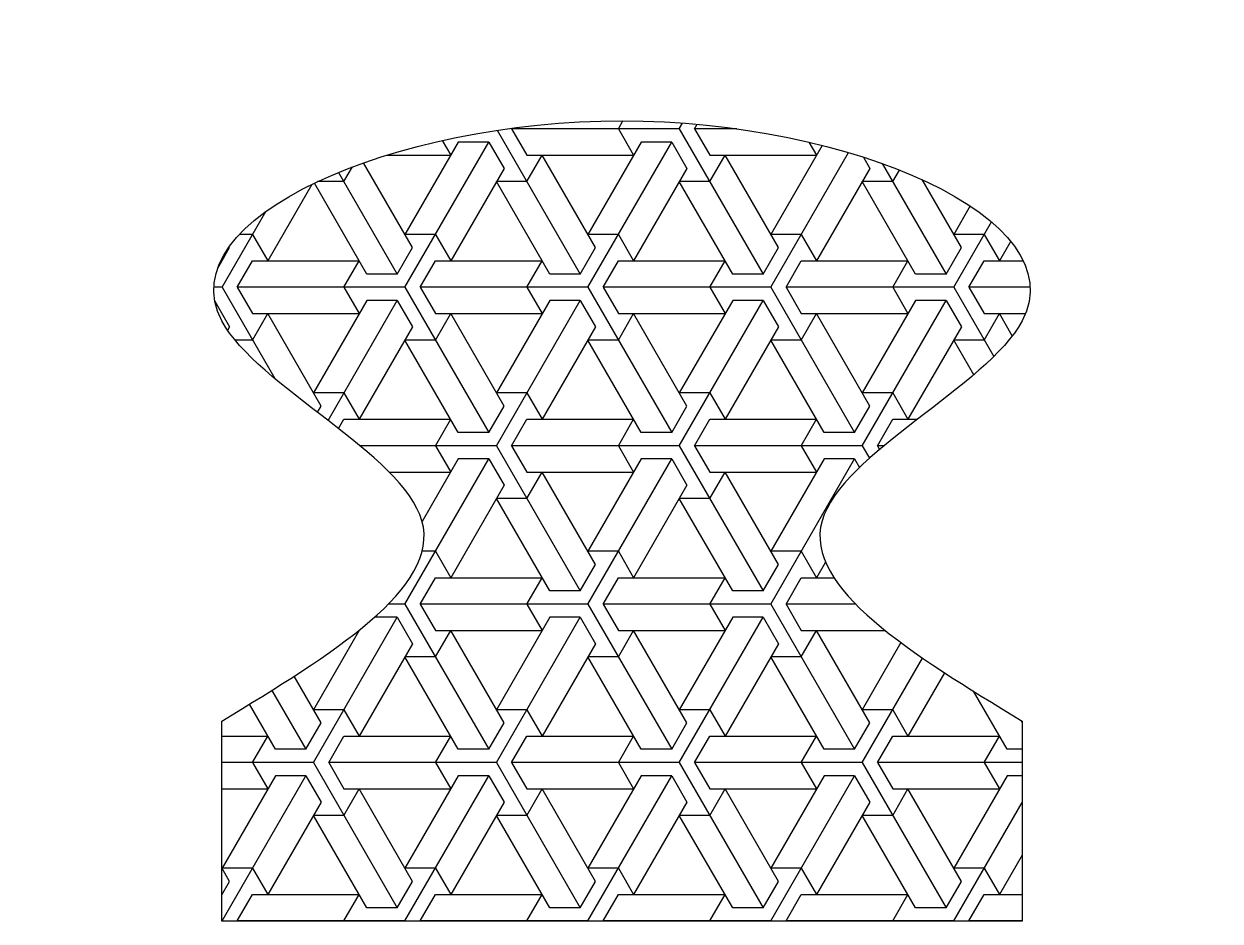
# Model space of a CAD drawing. Header units: millimetres. Extents: x -9.9 to 49.9, y 0 to 44.8.
import ezdxf

# ---------------------------------------------------------------- set-up
doc = ezdxf.new("R2010")
doc.units = ezdxf.units.MM
doc.layers.get('0').update_dxf_attribs({"lineweight": 25, "true_color": 0xffffff})

msp = doc.modelspace()

# ---------------------------------------------------------------- hatches: boundary and pattern name
h = msp.add_hatch()
h.set_pattern_fill('ESCHER', color=256, scale=0.3, style=0)
edge = h.paths.add_edge_path(flags=0)
edge.add_spline(control_points=[(0, 10), (5.469, 13.323), (16.407, 19.969), (-9.897, 32.092), (20, 44.844), (49.897, 32.092), (23.593, 19.969), (34.531, 13.323), (40, 10)], knot_values=[0, 0, 0, 0, 14.142136, 28.284271, 50.644951, 73.005631, 87.147766, 101.289902, 101.289902, 101.289902, 101.289902], degree=3, periodic=0)
edge.add_line((40, 10), (40, 0))
edge.add_line((40, 0), (0, 0))
edge.add_line((0, 0), (0, 10))

# ---------------------------------------------------------------- linework, layer by layer
for p, q in [((0, 0), (0, 10)), ((40, 10), (40, 0)), ((40, 0), (0, 0))]:
    msp.add_line(p, q)
msp.add_open_spline([(0, 10), (5.469, 13.323), (16.407, 19.969), (-9.897, 32.092), (20, 44.844), (49.897, 32.092), (23.593, 19.969), (34.531, 13.323), (40, 10)], degree=3, knots=[0, 0, 0, 0, 14.142136, 28.284271, 50.644951, 73.005631, 87.147766, 101.289902, 101.289902, 101.289902, 101.289902])

doc.saveas('drawing.dxf')
